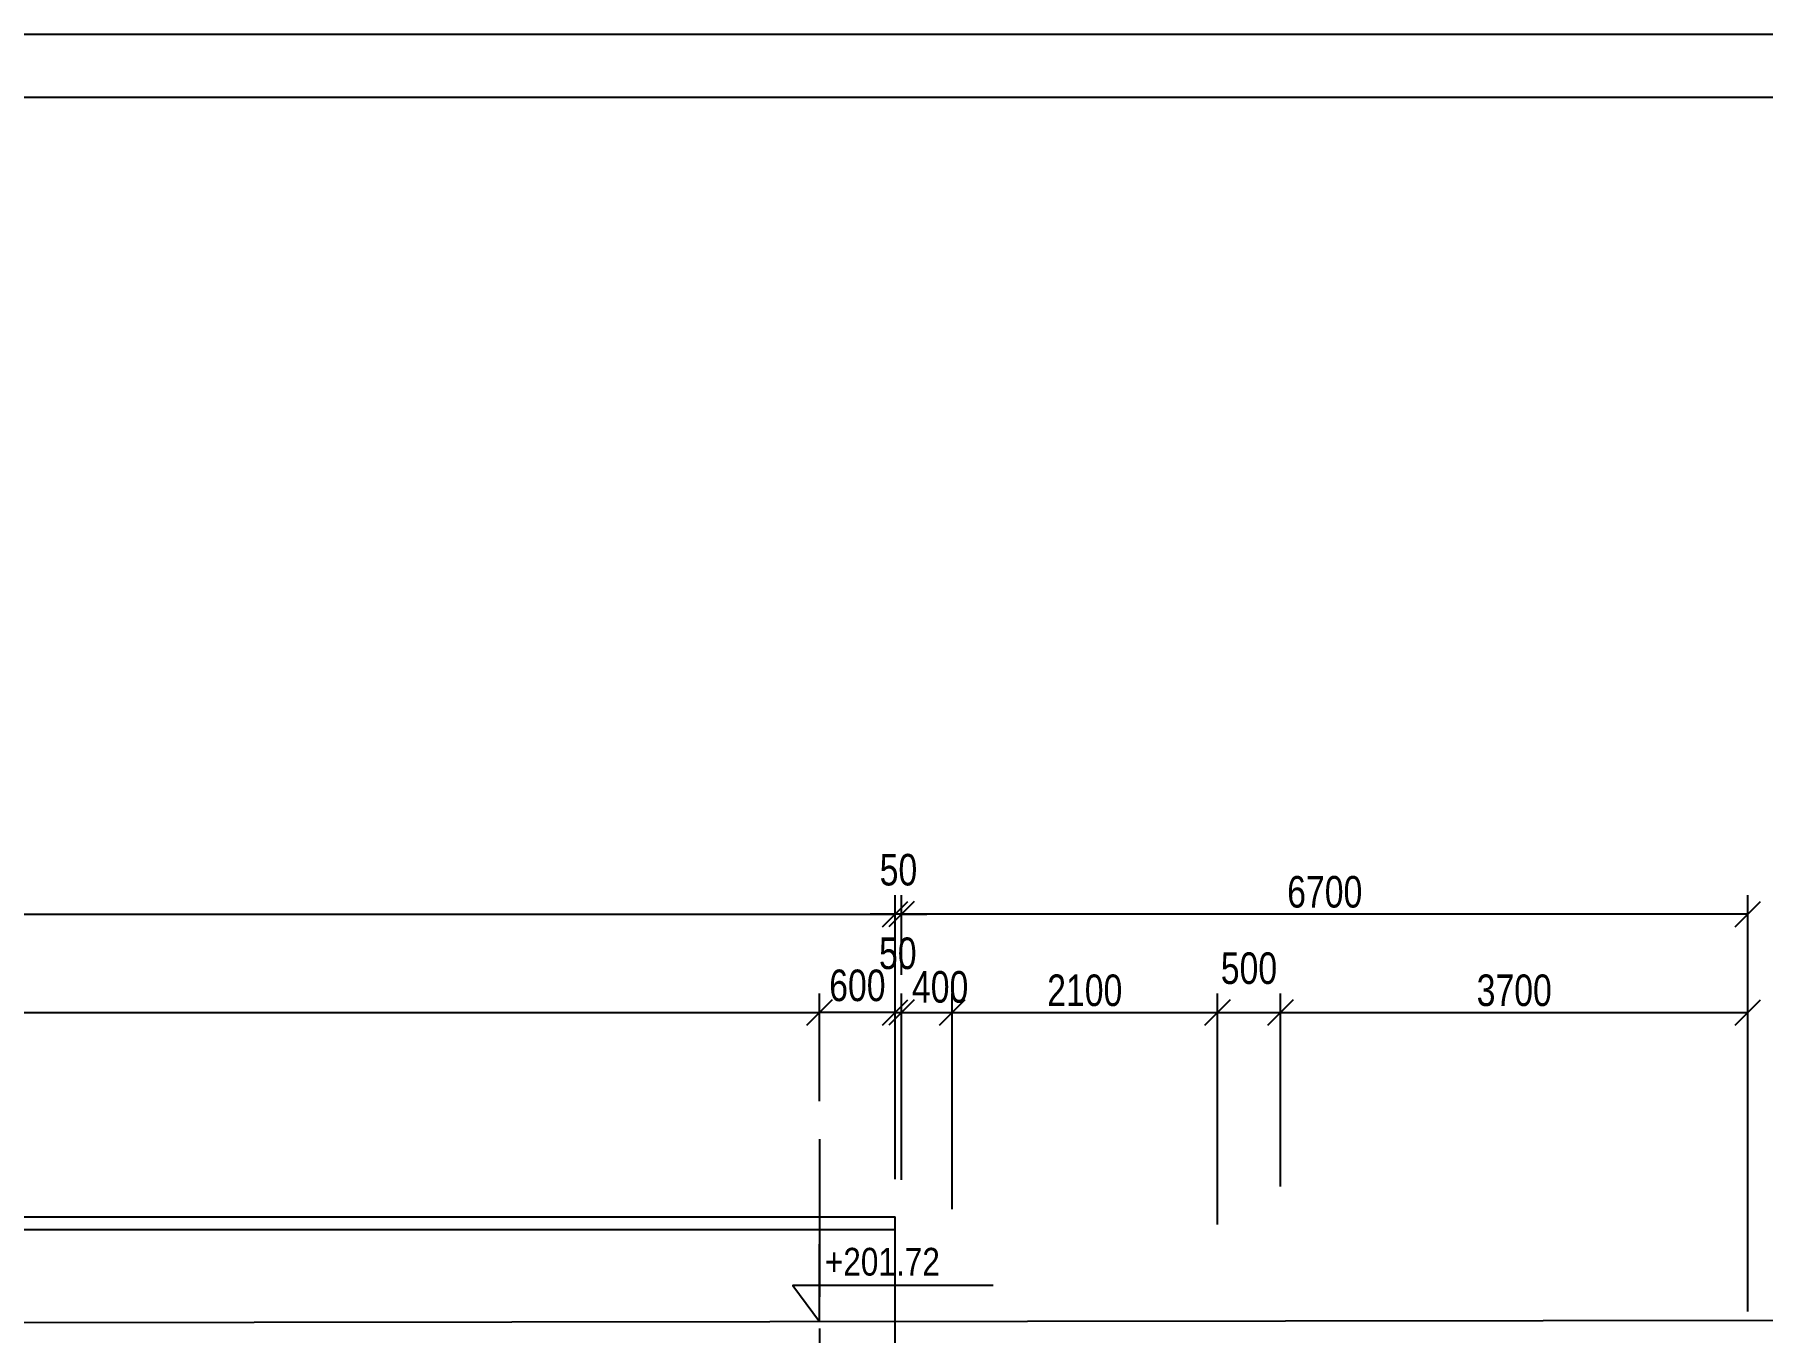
# Model space of a CAD drawing. Header units: millimetres. Extents: x -1069826 to 2704411, y -432732 to 412301.
# Drawn here: x 470116 to 483795, y -19563 to -9282 of the extents above; entities that cross this region are included whole.
import ezdxf

# ---------------------------------------------------------------- set-up
doc = ezdxf.new("R2010")
doc.units = ezdxf.units.MM
doc.header["$LTSCALE"] = 1000
doc.header["$MEASUREMENT"] = 0
doc.linetypes.add('CENTER', pattern=[2, 1.25, -0.25, 0.25, -0.25])
doc.linetypes.add('HIDDEN', pattern=[0.375, 0.25, -0.125])
for name, color, linetype in [('0-RA0-W', 7, 'Continuous'), ('0-RAM-L', 7, 'Continuous'), ('0-T', 7, 'Continuous')]:
    doc.layers.add(name, color=color, linetype=linetype)
doc.styles.add('CDMSTYLE', font='CDMSIMPL', dxfattribs={"width": 0.8, "bigfont": 'CDMBIGPL'})
doc.dimstyles.new('CDMOG-MM-100', dxfattribs={"dimscale": 100, "dimtxt": 2.5, "dimasz": 2, "dimexe": 1.5, "dimexo": 3, "dimgap": 0.5, "dimtad": 1, "dimdec": 0, "dimrnd": 1, "dimzin": 1, "dimdsep": 46, "dimtxsty": 'CDMSTYLE', "dimblk": 'OBLIQUE', "dimblk1": 'OBLIQUE', "dimblk2": 'OBLIQUE', "dimsah": 1, "dimcen": -2.5, "dimclrd": 9, "dimclre": 9, "dimclrt": 9, "dimadec": 0, "dimazin": 0, "dimtfac": 1, "dimtmove": 2, "dimatfit": 3, "dimldrblk": 'OBLIQUE', "dimfxl": 1, "dimtvp": 1, "dimtolj": 1, "dimtzin": 0, "dimarcsym": 0})

# ---------------------------------------------------------------- blocks, each defined once
blk = doc.blocks.new('_OBLIQUE')
at = {"color": 0, "linetype": 'ByBlock'}
blk.add_line((-0.5, -0.5), (0.5, 0.5), dxfattribs=at)
blk = doc.blocks.new('*D659')
at = {"color": 9, "linetype": 'ByBlock', "transparency": 16777216}
for p, q in [((476330, -17731), (476330, -16879)), ((445330, -17029), (476330, -17029))]:
    blk.add_line(p, q, dxfattribs=at)
at = {"layer": 'Defpoints', "color": 0, "linetype": 'ByBlock', "transparency": 16777216}
for p in [(476330, -17029), (445330, -18031), (476330, -18031)]:
    blk.add_point(p, dxfattribs=at)
at = {"color": 9, "linetype": 'ByBlock', "transparency": 16777216, "xscale": 200, "yscale": 200, "zscale": 200, "rotation": 180}
blk.add_blockref('_OBLIQUE', (445330, -17029), dxfattribs=at)
at = {"color": 9, "linetype": 'ByBlock', "transparency": 16777216, "xscale": 200, "yscale": 200, "zscale": 200}
blk.add_blockref('_OBLIQUE', (476330, -17029), dxfattribs=at)
at = {"color": 9, "linetype": 'ByBlock', "transparency": 16777216, "insert": (460830, -16854), "char_height": 250, "attachment_point": 5, "style": 'CDMSTYLE'}
blk.add_mtext('\\A1;\\C1;31000', dxfattribs=at)
blk = doc.blocks.new('*D660')
at = {"color": 9, "linetype": 'ByBlock', "transparency": 16777216}
for p, q in [((444730, -16579), (444730, -16099)), ((476930, -17213), (476930, -16099)), ((444730, -16249), (476930, -16249))]:
    blk.add_line(p, q, dxfattribs=at)
at = {"layer": 'Defpoints', "color": 0, "linetype": 'ByBlock', "transparency": 16777216}
for p in [(476930, -16249), (444730, -16879), (476930, -17513)]:
    blk.add_point(p, dxfattribs=at)
at = {"color": 9, "linetype": 'ByBlock', "transparency": 16777216, "xscale": 200, "yscale": 200, "zscale": 200, "rotation": 180}
blk.add_blockref('_OBLIQUE', (444730, -16249), dxfattribs=at)
at = {"color": 9, "linetype": 'ByBlock', "transparency": 16777216, "xscale": 200, "yscale": 200, "zscale": 200}
blk.add_blockref('_OBLIQUE', (476930, -16249), dxfattribs=at)
at = {"color": 9, "linetype": 'ByBlock', "transparency": 16777216, "insert": (460830, -16074), "char_height": 250, "attachment_point": 5, "style": 'CDMSTYLE'}
blk.add_mtext('\\A1;\\C1;32200', dxfattribs=at)
blk = doc.blocks.new('00KOTA1')
at = {"color": 0, "linetype": 'Continuous'}
blk.add_lwpolyline([(13.74, 2.86), (-2.11, 2.86), (0, 0), (0, 6.11)], dxfattribs=at)
at = {"color": 0, "linetype": 'Continuous', "style": 'CDMSTYLE', "width": 0.85}
blk.add_attdef('%%P000.000', (0.42, 3.63), '', height=2.2, dxfattribs=at)
blk = doc.blocks.new('*D696')
at = {"color": 9, "linetype": 'ByBlock', "transparency": 16777216}
for p, q in [((476930, -16579), (476930, -16099)), ((476980, -16481), (476980, -16099)), ((476930, -16249), (476730, -16249)), ((476980, -16249), (476930, -16249)), ((476980, -16249), (476930, -16249)), ((476980, -16249), (477180, -16249))]:
    blk.add_line(p, q, dxfattribs=at)
at = {"layer": 'Defpoints', "color": 0, "linetype": 'ByBlock', "transparency": 16777216}
for p in [(476930, -16249), (476980, -16781), (476930, -16879)]:
    blk.add_point(p, dxfattribs=at)
at = {"color": 9, "linetype": 'ByBlock', "transparency": 16777216, "xscale": 200, "yscale": 200, "zscale": 200}
blk.add_blockref('_OBLIQUE', (476930, -16249), dxfattribs=at)
at = {"color": 9, "linetype": 'ByBlock', "transparency": 16777216, "xscale": 200, "yscale": 200, "zscale": 200, "rotation": 180}
blk.add_blockref('_OBLIQUE', (476980, -16249), dxfattribs=at)
at = {"color": 9, "linetype": 'ByBlock', "transparency": 16777216, "insert": (476955, -15899), "char_height": 250, "attachment_point": 5, "style": 'CDMSTYLE'}
blk.add_mtext('\\A1;50', dxfattribs=at)
blk = doc.blocks.new('*D697')
at = {"color": 9, "linetype": 'ByBlock', "transparency": 16777216}
for p, q in [((477380, -18586), (477380, -16879)), ((476980, -17029), (477380, -17029))]:
    blk.add_line(p, q, dxfattribs=at)
at = {"layer": 'Defpoints', "color": 0, "linetype": 'ByBlock', "transparency": 16777216}
for p in [(477380, -17029), (477380, -18886), (476980, -20456)]:
    blk.add_point(p, dxfattribs=at)
at = {"color": 9, "linetype": 'ByBlock', "transparency": 16777216, "xscale": 200, "yscale": 200, "zscale": 200, "rotation": 180}
blk.add_blockref('_OBLIQUE', (476980, -17029), dxfattribs=at)
at = {"color": 9, "linetype": 'ByBlock', "transparency": 16777216, "xscale": 200, "yscale": 200, "zscale": 200}
blk.add_blockref('_OBLIQUE', (477380, -17029), dxfattribs=at)
at = {"color": 9, "linetype": 'ByBlock', "transparency": 16777216, "insert": (477285, -16827), "char_height": 250, "attachment_point": 5, "style": 'CDMSTYLE'}
blk.add_mtext('\\A1;400', dxfattribs=at)
blk = doc.blocks.new('*D698')
at = {"color": 9, "linetype": 'ByBlock', "transparency": 16777216}
for p, q in [((476980, -18354), (476980, -16879)), ((476930, -17029), (476730, -17029)), ((476930, -17029), (476980, -17029)), ((476930, -17029), (476980, -17029)), ((476980, -17029), (477180, -17029))]:
    blk.add_line(p, q, dxfattribs=at)
at = {"layer": 'Defpoints', "color": 0, "linetype": 'ByBlock', "transparency": 16777216}
for p in [(476980, -17029), (476930, -18648), (476980, -18654)]:
    blk.add_point(p, dxfattribs=at)
at = {"color": 9, "linetype": 'ByBlock', "transparency": 16777216, "xscale": 200, "yscale": 200, "zscale": 200}
blk.add_blockref('_OBLIQUE', (476930, -17029), dxfattribs=at)
at = {"color": 9, "linetype": 'ByBlock', "transparency": 16777216, "xscale": 200, "yscale": 200, "zscale": 200, "rotation": 180}
blk.add_blockref('_OBLIQUE', (476980, -17029), dxfattribs=at)
at = {"color": 9, "linetype": 'ByBlock', "transparency": 16777216, "insert": (476950, -16561), "char_height": 250, "attachment_point": 5, "style": 'CDMSTYLE'}
blk.add_mtext('\\A1;50', dxfattribs=at)
blk = doc.blocks.new('*D699')
at = {"color": 9, "linetype": 'ByBlock', "transparency": 16777216}
for p, q in [((476330, -17731), (476330, -16879)), ((476930, -18348), (476930, -16879)), ((476930, -17029), (476330, -17029))]:
    blk.add_line(p, q, dxfattribs=at)
at = {"layer": 'Defpoints', "color": 0, "linetype": 'ByBlock', "transparency": 16777216}
for p in [(476330, -17029), (476330, -18031), (476930, -18648)]:
    blk.add_point(p, dxfattribs=at)
at = {"color": 9, "linetype": 'ByBlock', "transparency": 16777216, "xscale": 200, "yscale": 200, "zscale": 200, "rotation": 180}
blk.add_blockref('_OBLIQUE', (476330, -17029), dxfattribs=at)
at = {"color": 9, "linetype": 'ByBlock', "transparency": 16777216, "xscale": 200, "yscale": 200, "zscale": 200}
blk.add_blockref('_OBLIQUE', (476930, -17029), dxfattribs=at)
at = {"color": 9, "linetype": 'ByBlock', "transparency": 16777216, "insert": (476630, -16815), "char_height": 250, "attachment_point": 5, "style": 'CDMSTYLE'}
blk.add_mtext('\\A1;600', dxfattribs=at)
blk = doc.blocks.new('*D700')
at = {"color": 9, "linetype": 'ByBlock', "transparency": 16777216}
for p, q in [((476980, -16729), (476980, -16099)), ((483680, -17932), (483680, -16099)), ((483680, -16249), (476980, -16249))]:
    blk.add_line(p, q, dxfattribs=at)
at = {"layer": 'Defpoints', "color": 0, "linetype": 'ByBlock', "transparency": 16777216}
for p in [(476980, -16249), (476980, -17029), (483680, -18232)]:
    blk.add_point(p, dxfattribs=at)
at = {"color": 9, "linetype": 'ByBlock', "transparency": 16777216, "xscale": 200, "yscale": 200, "zscale": 200, "rotation": 180}
blk.add_blockref('_OBLIQUE', (476980, -16249), dxfattribs=at)
at = {"color": 9, "linetype": 'ByBlock', "transparency": 16777216, "xscale": 200, "yscale": 200, "zscale": 200}
blk.add_blockref('_OBLIQUE', (483680, -16249), dxfattribs=at)
at = {"color": 9, "linetype": 'ByBlock', "transparency": 16777216, "insert": (480330, -16074), "char_height": 250, "attachment_point": 5, "style": 'CDMSTYLE'}
blk.add_mtext('\\A1;6700', dxfattribs=at)
blk = doc.blocks.new('*D701')
at = {"color": 9, "linetype": 'ByBlock', "transparency": 16777216}
for p, q in [((479980, -17906), (479980, -16879)), ((483680, -19396), (483680, -16879)), ((479980, -17029), (483680, -17029))]:
    blk.add_line(p, q, dxfattribs=at)
at = {"layer": 'Defpoints', "color": 0, "linetype": 'ByBlock', "transparency": 16777216}
for p in [(483680, -17029), (479980, -18206), (483680, -19696)]:
    blk.add_point(p, dxfattribs=at)
at = {"color": 9, "linetype": 'ByBlock', "transparency": 16777216, "xscale": 200, "yscale": 200, "zscale": 200, "rotation": 180}
blk.add_blockref('_OBLIQUE', (479980, -17029), dxfattribs=at)
at = {"color": 9, "linetype": 'ByBlock', "transparency": 16777216, "xscale": 200, "yscale": 200, "zscale": 200}
blk.add_blockref('_OBLIQUE', (483680, -17029), dxfattribs=at)
at = {"color": 9, "linetype": 'ByBlock', "transparency": 16777216, "insert": (481830, -16854), "char_height": 250, "attachment_point": 5, "style": 'CDMSTYLE'}
blk.add_mtext('\\A1;3700', dxfattribs=at)
blk = doc.blocks.new('*D702')
at = {"color": 9, "linetype": 'ByBlock', "transparency": 16777216}
for p, q in [((479480, -18001), (479480, -16879)), ((479980, -18406), (479980, -16879)), ((479480, -17029), (479980, -17029))]:
    blk.add_line(p, q, dxfattribs=at)
at = {"layer": 'Defpoints', "color": 0, "linetype": 'ByBlock', "transparency": 16777216}
for p in [(479980, -17029), (479480, -18301), (479980, -18706)]:
    blk.add_point(p, dxfattribs=at)
at = {"color": 9, "linetype": 'ByBlock', "transparency": 16777216, "xscale": 200, "yscale": 200, "zscale": 200, "rotation": 180}
blk.add_blockref('_OBLIQUE', (479480, -17029), dxfattribs=at)
at = {"color": 9, "linetype": 'ByBlock', "transparency": 16777216, "xscale": 200, "yscale": 200, "zscale": 200}
blk.add_blockref('_OBLIQUE', (479980, -17029), dxfattribs=at)
at = {"color": 9, "linetype": 'ByBlock', "transparency": 16777216, "insert": (479730, -16679), "char_height": 250, "attachment_point": 5, "style": 'CDMSTYLE'}
blk.add_mtext('\\A1;500', dxfattribs=at)
blk = doc.blocks.new('*D703')
at = {"color": 9, "linetype": 'ByBlock', "transparency": 16777216}
for p, q in [((477380, -18086), (477380, -16879)), ((479480, -18708), (479480, -16879)), ((477380, -17029), (479480, -17029))]:
    blk.add_line(p, q, dxfattribs=at)
at = {"layer": 'Defpoints', "color": 0, "linetype": 'ByBlock', "transparency": 16777216}
for p in [(479480, -17029), (477380, -18386), (479480, -19008)]:
    blk.add_point(p, dxfattribs=at)
at = {"color": 9, "linetype": 'ByBlock', "transparency": 16777216, "xscale": 200, "yscale": 200, "zscale": 200, "rotation": 180}
blk.add_blockref('_OBLIQUE', (477380, -17029), dxfattribs=at)
at = {"color": 9, "linetype": 'ByBlock', "transparency": 16777216, "xscale": 200, "yscale": 200, "zscale": 200}
blk.add_blockref('_OBLIQUE', (479480, -17029), dxfattribs=at)
at = {"color": 9, "linetype": 'ByBlock', "transparency": 16777216, "insert": (478430, -16854), "char_height": 250, "attachment_point": 5, "style": 'CDMSTYLE'}
blk.add_mtext('\\A1;2100', dxfattribs=at)

msp = doc.modelspace()

# ---------------------------------------------------------------- linework, layer by layer
at = {"color": 1, "linetype": 'CENTER'}
msp.add_line((476330.1172, -18031.4283), (476330.1172, -33486.0291), dxfattribs=at)
at = {"layer": '0-RAM-L', "color": 3, "linetype": 'Continuous'}
for points in [[(429866.0549, -38982.0875), (509335.9971, -38982.0875), (509335.9971, -9282.0875), (429866.0549, -9282.0875)], [(431814.8398, -38482.0875), (508835.9971, -38482.0875), (508835.9971, -9782.0875), (431814.8398, -9782.0875)]]:
    msp.add_lwpolyline(points, close=True, dxfattribs=at)
at = {"layer": '0-T', "color": 9, "linetype": 'Continuous'}
for p, q in [((467830.1172, -18647.6844), (476930.1172, -18647.6844)), ((476930.1172, -19496.1741), (476930.1172, -18647.6844)), ((444730.1172, -18747.6844), (476930.1172, -18747.6844))]:
    msp.add_line(p, q, dxfattribs=at)
at = {"layer": '0-T', "color": 1, "linetype": 'Continuous'}
msp.add_line((433276.1794, -19529.266), (488547.2783, -19460.227), dxfattribs=at)
at = {"layer": '0-T', "color": 9, "linetype": 'HIDDEN'}
msp.add_line((476930.1172, -20461.1741), (476930.1172, -19496.1741), dxfattribs=at)

# ---------------------------------------------------------------- block references
at = {"layer": '0-RA0-W', "color": 1, "linetype": 'Continuous', "xscale": 100, "yscale": 100, "zscale": 100}
msp.add_blockref('00KOTA1', (476330.1172, -19475.4874), dxfattribs=at).add_auto_attribs({'%%P000.000': '+201.72'})

# ---------------------------------------------------------------- dimensions: what is measured, and where the dimension line sits
at = {"layer": '0-T', "color": 9, "linetype": 'Continuous'}
for base, p1, p2, picture, middle in [((476930.1172, -16248.6817), (476980.1172, -16781.4597), (476930.1172, -16878.7918), '*D696', (476955.1172, -15898.6817)), ((476980.1172, -16248.6817), (483680.1172, -18231.9995), (476980.1172, -17028.7918), '*D700', (480330.1172, -16073.6817)), ((479980.1172, -17028.7918), (479480.1172, -18300.5327), (479980.1172, -18706.0622), '*D702', (479730.1172, -16678.7918)), ((479480.1172, -17028.7918), (477380.1172, -18386.2086), (479480.1172, -19008.0757), '*D703', (478430.1172, -16853.7918)), ((483680.1172, -17028.7918), (479980.1172, -18206.0622), (483680.1172, -19696.1741), '*D701', (481830.1172, -16853.7918))]:
    dim = msp.add_linear_dim(base=base, p1=p1, p2=p2, dimstyle='CDMOG-MM-100', dxfattribs=at)
    dim.commit()
    dim.dimension.update_dxf_attribs({"geometry": picture, "text_midpoint": middle})
dim = msp.add_linear_dim(base=(476930.1172, -16248.6817), p1=(444730.1172, -16878.7918), p2=(476930.1172, -17513.2381), text='\\C1;<>', dimstyle='CDMOG-MM-100', dxfattribs=at)
dim.commit()
dim.dimension.update_dxf_attribs({"geometry": '*D660', "text_midpoint": (460830.1172, -16073.6817)})
for base, p1, p2, picture, middle in [((476980.1172, -17028.7918), (476930.1172, -18647.6844), (476980.1172, -18653.7187), '*D698', (476950.1172, -16560.9226)), ((477380.1172, -17028.7918), (476980.1172, -20456.1741), (477380.1172, -18886.2086), '*D697', (477285.4337, -16827.4417))]:
    dim = msp.add_linear_dim(base=base, p1=p1, p2=p2, dimstyle='CDMOG-MM-100', override={"dimse1": 1}, dxfattribs=at)
    dim.commit()
    dim.dimension.update_dxf_attribs({"geometry": picture, "text_midpoint": middle, "dimtype": 160})
at = {"layer": '0-T', "color": 1, "linetype": 'Continuous'}
dim = msp.add_linear_dim(base=(476330.1172, -17028.7918), p1=(476930.1172, -18647.6844), p2=(476330.1172, -18031.4283), dimstyle='CDMOG-MM-100', dxfattribs=at)
dim.commit()
dim.dimension.update_dxf_attribs({"geometry": '*D699', "text_midpoint": (476630.1172, -16815.408), "dimtype": 160})
at = {"layer": '0-T', "color": 9, "linetype": 'Continuous'}
dim = msp.add_linear_dim(base=(476330.1172, -17028.7918), p1=(445330.1172, -18031.4283), p2=(476330.1172, -18031.4283), text='\\C1;<>', dimstyle='CDMOG-MM-100', override={"dimse1": 1}, dxfattribs=at)
dim.commit()
dim.dimension.update_dxf_attribs({"geometry": '*D659', "text_midpoint": (460830.1172, -16853.7918)})

doc.saveas('drawing.dxf')
